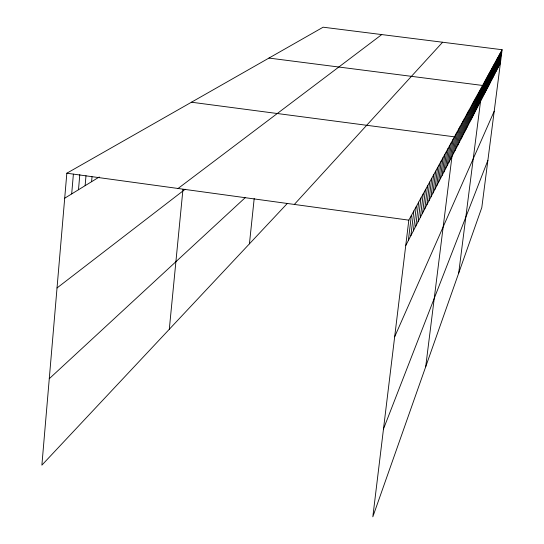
<?xml version="1.0" encoding="UTF-8"?>
<svg xmlns="http://www.w3.org/2000/svg" width="544" height="544" viewBox="0 0 544 544"><rect width="100%" height="100%" fill="white"/><g stroke="black" fill="none" stroke-linecap="round" stroke-linejoin="round"><path stroke-width="0.82" d="M502.119 49.728L408.823 220.15L372.83 516.8L481.807 207.543L502.119 49.728L323.136 27.2L66.837 173.216L41.881 465.147L286.974 203.81M71.686 193.922L73.386 174.182M78.486 189.74L79.805 174.617M85.122 185.674L85.993 175.712M91.589 181.703L92.018 176.78M169.3 329.283L182.954 189.387M249.431 243.841L254.198 198.499M408.34 240.55L411.386 215.465M410.87 235.668L413.882 210.902M413.331 230.914L416.316 206.462M415.738 226.284L418.683 202.13M418.078 221.768L420.995 197.907M420.362 217.369L423.246 193.793M422.586 213.078L425.442 189.781M424.762 208.889L427.591 185.871M426.884 204.802L429.678 182.05M428.951 200.811L431.718 178.316M430.97 196.914L433.718 174.678M432.949 193.106L435.662 171.122M434.874 189.387L437.566 167.647M436.764 185.749L439.423 164.247M438.607 182.199L441.238 160.929M440.409 178.724L443.02 157.685M442.17 175.324L444.754 154.51M443.897 171.999L446.454 151.402M445.584 168.742L448.12 148.362M447.236 165.56L449.752 145.391M448.854 162.445L451.343 142.48M450.439 159.392L452.9 139.624M425.694 366.772L454.43 136.836L191.468 102.218M453.506 153.469L455.933 134.096M454.995 150.6L457.395 131.417M456.457 147.791L458.837 128.792M457.885 145.03L460.244 126.222M459.286 142.331L461.625 123.692M460.659 139.679L462.978 121.217M462.012 137.074L464.311 118.789M463.332 134.524L465.616 116.409M464.63 132.022L466.895 114.077M465.902 129.567L468.146 111.785M467.153 127.16L469.377 109.534M468.384 124.794L470.587 107.324M469.588 122.468L471.777 105.155M470.771 120.19L472.94 103.027M471.934 117.946L474.089 100.932M473.076 115.743L475.211 98.879M474.198 113.58L476.313 96.859M475.3 111.459L477.401 94.88M476.381 109.371L478.468 92.929M477.448 107.318L479.516 91.011M478.496 105.298L480.549 89.128M479.522 103.312L481.562 87.278M458.687 273.156L482.562 85.456L268.954 58.065M481.522 99.47L483.528 83.688M482.487 97.607L484.48 81.954M483.439 95.771L485.418 80.24M484.378 93.962L486.336 78.554M485.296 92.188L487.247 76.894M486.207 90.44L488.138 75.262M487.098 88.72L489.022 73.658M487.975 87.02L489.886 72.08M488.845 85.354L490.736 70.516M489.695 83.708L491.579 68.986M490.532 82.09L492.402 67.476M491.361 80.492L493.218 65.987M492.177 78.921L494.02 64.518M492.98 77.377L494.816 63.077M493.768 75.847L495.591 61.656M494.55 74.344L496.359 60.255M495.319 72.862L497.114 58.868M496.08 71.4L497.862 57.508M496.822 69.965L498.596 56.168M497.563 68.544L499.324 54.842M498.284 67.143L500.038 53.536M499.004 65.763L500.738 52.251M499.712 64.403L501.439 50.98M383.479 428.998L487.886 160.337M394.672 336.79L494.204 111.214M405.736 245.562L500.405 63.063M294.331 204.435L442.612 42.235M49.266 378.699L245.439 197.458M57.025 287.96L185.171 189.251M178.065 188.482L381.759 34.578M64.695 198.213L99.26 176.99M66.837 173.216L408.823 220.15"/></g></svg>
